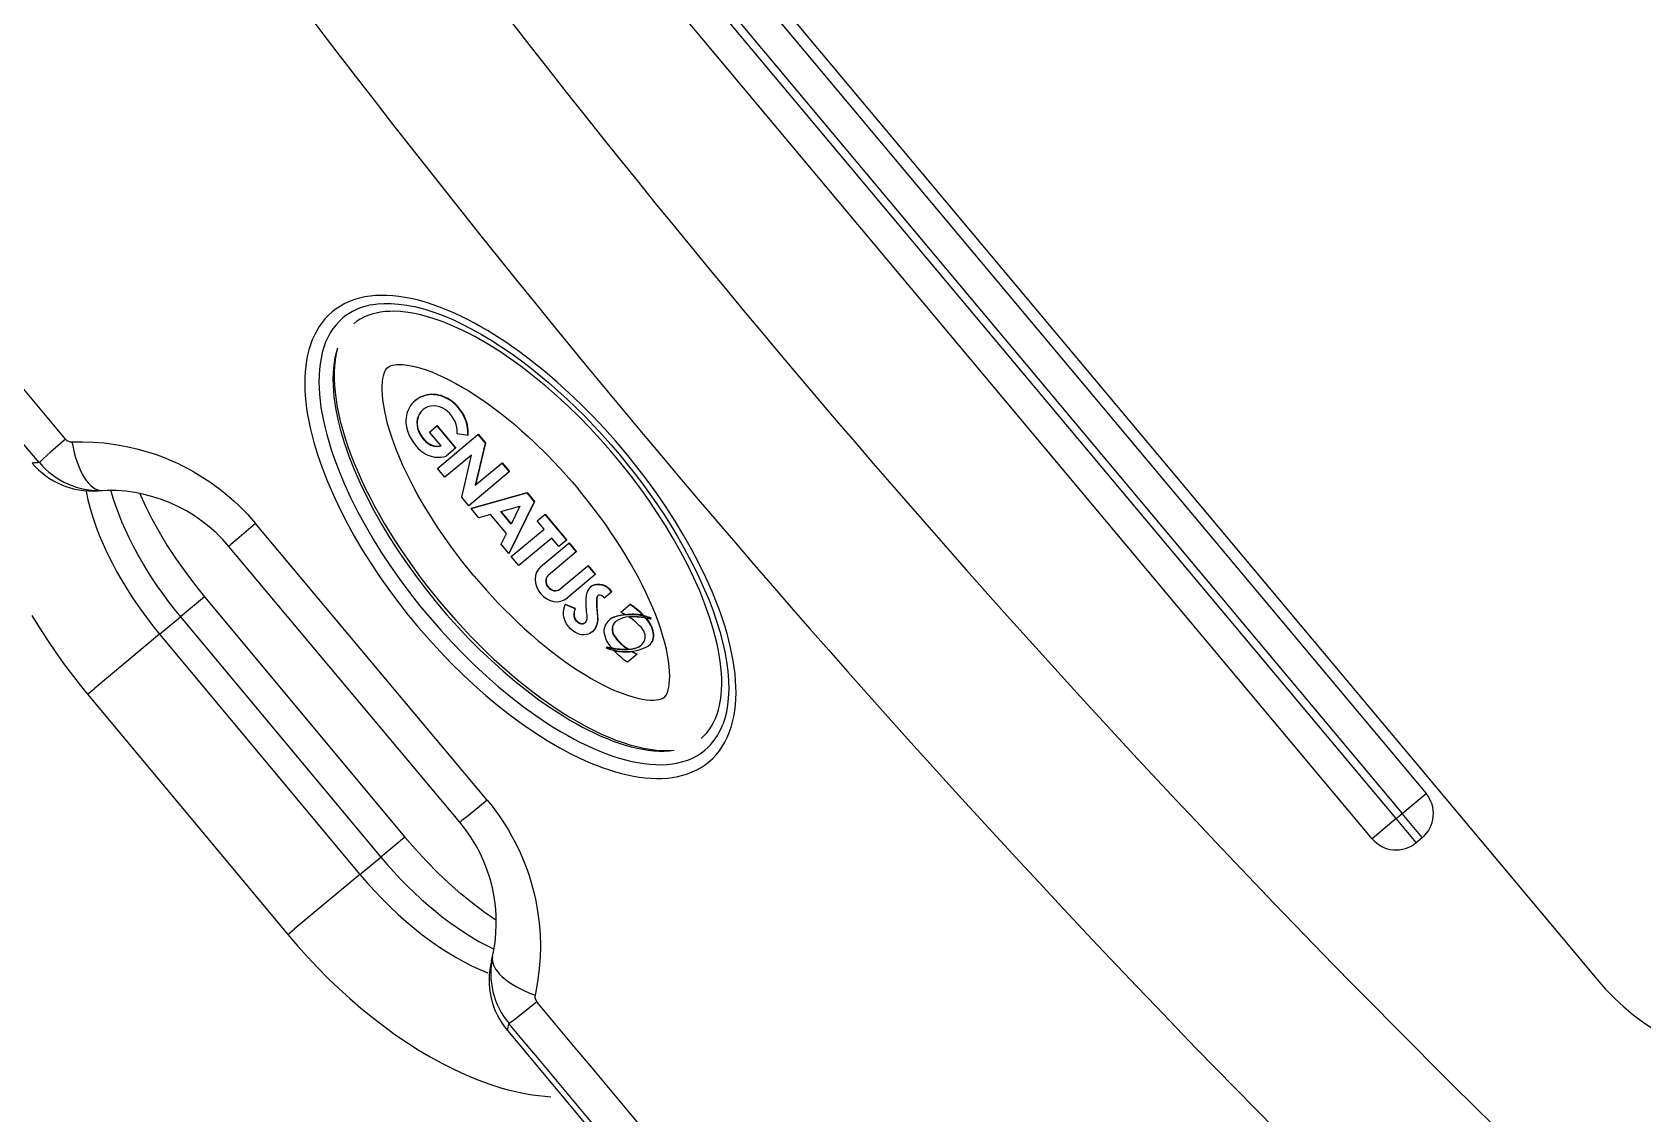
# Model space of a CAD drawing. Extents: x 741 to 1339, y 725 to 848.
# Drawn here: x 1103.0312 to 1103.2371, y 786.7061 to 786.8444 of the extents above; entities that cross this region are included whole.
import ezdxf

# ---------------------------------------------------------------- set-up
doc = ezdxf.new("R2010")
doc.units = 0
doc.header["$MEASUREMENT"] = 0
doc.linetypes.add('CONTINU', pattern=[0])
for name, color, linetype in [('Lay Out', 31, 'CONTINUOUS'), ('PAREDES', 7, 'CONTINUOUS'), ('PENA-008', 8, 'CONTINUOUS')]:
    doc.layers.add(name, color=color, linetype=linetype)

# ---------------------------------------------------------------- blocks, each defined once
blk = doc.blocks.new('A$C12870BC7')
at = {"layer": 'Lay Out', "linetype": 'CONTINU', "ltscale": 0.6}
for p, q in [((0.9788980053266414, 1.602072536340458), (1.28289280107947, 1.602072534087867)), ((1.011147445602091, 1.600572560893099), (1.250643360804133, 1.600572560893099)), ((1.250643360804133, 1.596572629369959), (1.250643360804133, 1.600572560893099)), ((1.011147445602091, 1.596572629369959), (1.250643360804133, 1.596572629369959)), ((1.25464329232716, 1.596572629369959), (1.250643360804133, 1.596572629369959)), ((1.250643360804133, 1.595572646489174), (1.250643360804133, 1.596572629369959)), ((1.25464329232716, 1.595572646489174), (1.25464329232716, 1.596572629369959)), ((1.250643360804133, 1.595572646489174), (1.011147445602091, 1.595572646489174)), ((1.25464329232716, 1.595572646489174), (1.250643360804133, 1.595572646489174)), ((1.250643360804133, 1.595572646489174), (1.250643360804133, 1.591572714966034)), ((1.250643360804133, 1.591572714966034), (1.011147445602091, 1.591572714966034)), ((1.168860664688282, 1.538471936360949), (1.168860664688282, 1.538421949166533)), ((1.169348497591045, 1.538441113976134), (1.169348497591045, 1.538431836743413)), ((1.169901652587555, 1.538881599423505), (1.169811108017598, 1.538996588280881)), ((1.169811108017598, 1.538996588280881), (1.169811108017598, 1.538946601086465)), ((1.169901652587555, 1.538831612229089), (1.169811108017598, 1.538946601086465)), ((1.169901652587555, 1.538881599423505), (1.169901652587555, 1.538831612229089)), ((1.137615189275948, 1.537125211766735), (1.139033659837196, 1.537125211766735)), ((1.137615189275948, 1.537125211766735), (1.137615189275948, 1.53707522457232)), ((1.137615189275948, 1.53707522457232), (1.139033659837196, 1.53707522457232)), ((1.137615189275948, 1.530337207122713), (1.137615189275948, 1.53707522457232)), ((1.139033659837196, 1.537125211766735), (1.142365529114272, 1.532692464560498)), ((1.139033659837196, 1.537125211766735), (1.139033659837196, 1.53707522457232)), ((1.139033659837196, 1.53707522457232), (1.142365529114272, 1.532642477366082)), ((1.142365529114272, 1.537125211766735), (1.143844332204822, 1.537125211766735)), ((1.142365529114272, 1.537125211766735), (1.142365529114272, 1.53707522457232)), ((1.142365529114272, 1.53707522457232), (1.143844332204822, 1.53707522457232)), ((1.142365529114272, 1.532642477366082), (1.142365529114272, 1.53707522457232)), ((1.143844332204822, 1.537125211766735), (1.143844332204822, 1.53707522457232)), ((1.143844332204822, 1.53707522457232), (1.143844332204822, 1.530337207122713)), ((1.144327206060552, 1.530392443277535), (1.14732707858127, 1.537130460727369)), ((1.144327206060552, 1.530342456083119), (1.14732707858127, 1.537080473532953)), ((1.14732707858127, 1.537130460727369), (1.148824008896099, 1.537130460727369)), ((1.14732707858127, 1.537130460727369), (1.14732707858127, 1.537080473532953)), ((1.14732707858127, 1.537080473532953), (1.148824008896099, 1.537080473532953)), ((1.148824008896099, 1.537130460727369), (1.151817869525871, 1.530392443277535)), ((1.148824008896099, 1.537130460727369), (1.148824008896099, 1.537080473532953)), ((1.148824008896099, 1.537080473532953), (1.151817869525871, 1.530342456083119)), ((1.150930581568105, 1.537125211766735), (1.155228198556642, 1.537125211766735)), ((1.150930581568105, 1.537125211766735), (1.150930581568105, 1.53707522457232)), ((1.150930581568105, 1.535810225073575), (1.150930581568105, 1.53707522457232)), ((1.150930581568105, 1.53707522457232), (1.155228198556642, 1.53707522457232)), ((1.155228198556642, 1.537125211766735), (1.155228198556642, 1.53707522457232)), ((1.155228198556642, 1.53707522457232), (1.155228198556642, 1.535810225073575)), ((1.155711072412487, 1.537125211766735), (1.157195917911167, 1.537125211766735)), ((1.155711072412487, 1.537125211766735), (1.155711072412487, 1.53707522457232)), ((1.155711072412487, 1.53707522457232), (1.157195917911167, 1.53707522457232)), ((1.155711072412487, 1.532425499984285), (1.155711072412487, 1.53707522457232)), ((1.157195917911167, 1.537125211766735), (1.157195917911167, 1.53707522457232)), ((1.157195917911167, 1.53707522457232), (1.157195917911167, 1.53240462621072)), ((1.159495634021937, 1.537125211766735), (1.160980464262025, 1.537125211766735)), ((1.159495634021937, 1.537125211766735), (1.159495634021937, 1.53707522457232)), ((1.159495634021937, 1.53707522457232), (1.160980464262025, 1.53707522457232)), ((1.159495634021937, 1.53240462621072), (1.159495634021937, 1.53707522457232)), ((1.160980464262025, 1.537125211766735), (1.160980464262025, 1.53707522457232)), ((1.160980464262025, 1.53707522457232), (1.160980464262025, 1.532425499984285)), ((1.163986394449466, 1.537318629860394), (1.163986394449466, 1.537268642666206)), ((1.163986394449466, 1.536040202788101), (1.163986394449466, 1.537268642666206)), ((1.166738528237829, 1.538066606742561), (1.166738528237829, 1.538016619548145)), ((1.166744784266371, 1.536489782364853), (1.166738528237829, 1.538016619548145)), ((1.16793962469319, 1.536966949501831), (1.16793962469319, 1.536916962307643)), ((1.17146250120436, 1.538028216088989), (1.17146250120436, 1.537978167860203)), ((1.172355892604628, 1.536565526086562), (1.172355892604628, 1.536515538892374)), ((1.135792335129963, 1.535114981934996), (1.136854669819513, 1.536029765901432)), ((1.136854669819513, 1.536079753095621), (1.136854669819513, 1.536029765901432)), ((1.139094022883796, 1.534759517442055), (1.139094022883796, 1.530337207122713)), ((1.142425861643687, 1.530337207122713), (1.139094022883796, 1.534759517442055)), ((1.147049432980566, 1.532982256011721), (1.14808762855489, 1.53529271418158)), ((1.14808762855489, 1.53529271418158), (1.149119781721083, 1.532982256011721)), ((1.152312797680679, 1.535810225073575), (1.150930581568105, 1.535810225073575)), ((1.152312797680679, 1.530337207122713), (1.152312797680679, 1.535810225073575)), ((1.153815770403639, 1.535810225073575), (1.153815770403639, 1.530337207122713)), ((1.155228198556642, 1.535810225073575), (1.153815770403639, 1.535810225073575)), ((1.161810471411627, 1.535560716342999), (1.161810471411627, 1.535610764571786)), ((1.166571507532922, 1.534874994574849), (1.166571507532922, 1.534825007380434)), ((1.166591954065439, 1.535172781535877), (1.166591954065439, 1.535122794341461)), ((1.171446815357058, 1.534919305567584), (1.171446815357058, 1.534869318373168)), ((1.171510657365843, 1.534391968132852), (1.171510657365843, 1.534341980938663)), ((1.172195311031601, 1.534652707197822), (1.172195311031601, 1.534602720003406)), ((1.172195311031601, 1.533081559021795), (1.172195311031601, 1.534602720003406)), ((1.1291400710478, 1.53367743811593), (1.1291400710478, 1.533727425310346)), ((1.133408116857368, 1.533805915581226), (1.1371262730122, 1.533805915581226)), ((1.133408116857368, 1.533805915581226), (1.133408116857368, 1.53375586735244)), ((1.133408116857368, 1.53375586735244), (1.1371262730122, 1.53375586735244)), ((1.133408116857368, 1.5325222395483), (1.133408116857368, 1.53375586735244)), ((1.135713875376268, 1.5325222395483), (1.133408116857368, 1.5325222395483)), ((1.1371262730122, 1.533805915581226), (1.1371262730122, 1.53375586735244)), ((1.1371262730122, 1.53375586735244), (1.1371262730122, 1.532172024015992)), ((1.149119781721083, 1.532982256011721), (1.147049432980566, 1.532982256011721)), ((1.149097443121491, 1.533032243206137), (1.147071893649127, 1.533032243206137)), ((1.162688649981533, 1.532352685914859), (1.161445241410661, 1.531704500318185)), ((1.162688649981533, 1.532302698720443), (1.161445241410661, 1.531654513123769)), ((1.162688649981533, 1.532352685914859), (1.162688649981533, 1.532302698720443)), ((1.168615977677177, 1.533926092364638), (1.168615977677177, 1.533876105170222)), ((1.1690385037449, 1.532316126293992), (1.1690385037449, 1.532266139099804)), ((1.16913565529137, 1.532142727491802), (1.1690385037449, 1.532266139099804)), ((1.169955454433421, 1.53270454937676), (1.169955454433421, 1.532674764577152)), ((1.170936445492657, 1.534209597270021), (1.170936445492657, 1.534159610075832)), ((1.139094022883796, 1.530337207122713), (1.137615189275948, 1.530337207122713)), ((1.143844332204822, 1.530337207122713), (1.142425861643687, 1.530337207122713)), ((1.144327206060552, 1.530392443277535), (1.144327206060552, 1.530342456083119)), ((1.145866372197816, 1.530342456083119), (1.144327206060552, 1.530342456083119)), ((1.146500153670104, 1.531732942360279), (1.145866372197816, 1.530342456083119)), ((1.149669061031545, 1.531732942360279), (1.146500153670104, 1.531732942360279)), ((1.150278672871536, 1.530342456083119), (1.149669061031545, 1.531732942360279)), ((1.151817869525871, 1.530342456083119), (1.150278672871536, 1.530342456083119)), ((1.151817869525871, 1.530392443277535), (1.151817869525871, 1.530342456083119)), ((1.153815770403639, 1.530337207122713), (1.152312797680679, 1.530337207122713)), ((1.161445241410661, 1.531704500318185), (1.161445241410661, 1.531654513123769)), ((1.166335762065273, 1.532059354466966), (1.166335762065273, 1.532109341661155)), ((1.174216599125771, 1.507974292615856), (1.128073513951449, 1.507974292615856)), ((1.174144670425449, 1.503474186550122), (1.128145442651771, 1.503474186550122)), ((1.174144670425449, 1.503474186550122), (1.128145442651771, 1.503474186550122)), ((1.131075820036358, 1.496952325545109), (1.131066909056017, 1.492952516090256)), ((1.131075820036358, 1.496952325545109), (1.171075013198788, 1.496863459878952)), ((1.171075013198788, 1.496863459878952), (1.171066132735518, 1.492863528355812)), ((1.131059218758082, 1.489488464064991), (1.131066909056017, 1.492952516090256)), ((1.131066909056017, 1.492952516090256), (1.171066132735518, 1.492863528355812)), ((1.171058411920512, 1.489399476330547), (1.171066132735518, 1.492863528355812)), ((1.198467328373908, 1.491036899470529), (1.368815329912877, 1.491036899470529)), ((1.131059218758082, 1.489488464064991), (1.131034896664687, 1.478560428491548)), ((1.131059218758082, 1.489488464064991), (1.171058411920512, 1.489399476330547)), ((1.171058411920512, 1.489399476330547), (1.171034120344075, 1.478471440757104)), ((1.131032516334244, 1.477488669495798), (1.131034896664687, 1.478560428491548)), ((1.131032516334244, 1.477488669495798), (1.171031740013746, 1.477399681761582)), ((1.171031740013746, 1.477399681761582), (1.171034120344075, 1.478471440757104))]:
    blk.add_line(p, q, dxfattribs=at)
for points in [[(1.188664092682643, 1.53285817302519), (1.188638839689247, 1.533503367934983), (1.188563263812057, 1.534146365605622), (1.188437853326604, 1.534785273969575), (1.188263447456393, 1.535418323028736), (1.188041114303587, 1.536043986922479), (1.187772150849923, 1.53666086185892), (1.187458037180136, 1.537267666115369), (1.187100329672035, 1.537863362106165), (1.186700676255214, 1.538447156384265), (1.186260709600447, 1.539018377570684), (1.185782108154399, 1.539576354286666), (1.18526653510537, 1.540120720325987), (1.184715592606835, 1.540651170516114), (1.184130852295198, 1.54116733865105), (1.183513794255418, 1.541669163695744), (1.182865913830938, 1.542156401512941), (1.182188675847783, 1.542628991068042), (1.181483499356432, 1.543086810292081), (1.180751757631583, 1.543529767633729), (1.179994778171817, 1.543957832575572), (1.179213888475942, 1.544370974600426), (1.178410324490983, 1.544769224225476), (1.177585261129821, 1.545152550933764), (1.176739873304996, 1.545521015759206), (1.175875229119015, 1.545874649219442), (1.174992411932863, 1.546213512348615), (1.174092428814674, 1.546537635664137), (1.172244977795231, 1.547141876474527), (1.1703406121743, 1.547687859926256), (1.168386534013962, 1.548176013259692), (1.166389472359469, 1.548606855267892), (1.164355576429443, 1.548980874226046), (1.162290552942522, 1.549298558409802), (1.160199757669488, 1.549560365577165), (1.158088393795083, 1.549766631417398), (1.155961527176714, 1.549917691619996), (1.153824010051039, 1.55001369877111), (1.151680694655056, 1.55005480545644), (1.149536311156567, 1.550041103227997), (1.147395589723601, 1.549972531051182), (1.145263138455334, 1.54984905840881), (1.143143748554053, 1.549670441163173), (1.141042180704972, 1.54943643517656), (1.13896353128257, 1.549146704759707), (1.136913140799038, 1.548800883705937), (1.134896777007611, 1.548398483739831), (1.132920451799237, 1.547939077620796), (1.13099066534005, 1.547422146555547), (1.129114131417055, 1.546847202269348), (1.128198065727702, 1.546537757733105), (1.127298082609514, 1.546213634417583), (1.126415158613099, 1.545874740770998), (1.125550392358264, 1.545521046276392), (1.124704821430214, 1.545152520416352), (1.123879636000083, 1.54476913267392), (1.123075965205089, 1.544370852531685), (1.122295090767693, 1.543957710506831), (1.121538172342412, 1.543529676082173), (1.120806552686304, 1.543086779774896), (1.120101513522513, 1.542629052102413), (1.119424367091028, 1.542156584616279), (1.118776547700918, 1.541669346799083), (1.118159489661139, 1.541167582788759), (1.117574718832316, 1.540651353619452), (1.117023730558003, 1.540120903429326), (1.116508142250268, 1.539576537390005), (1.116029571321405, 1.539018560673796), (1.115589604666638, 1.538447400521974), (1.115189920732632, 1.537863606243874), (1.114832197965939, 1.537267910253078), (1.114518053778966, 1.536661105996629), (1.114249075066596, 1.536044231060188), (1.114026696138126, 1.535418506132075), (1.113852259750502, 1.534785396038316), (1.11372683400657, 1.534146426639992), (1.113651242870787, 1.533503367934983), (1.113626005135984, 1.53285817302519)], [(1.116149503967108, 1.537266445426823), (1.116576928047607, 1.537965045458733), (1.117077715507094, 1.53865461239586), (1.117649791175381, 1.539332704860882), (1.118290500055082, 1.539996881476938), (1.119102990324564, 1.540736252505141), (1.119996320690461, 1.54145194217601), (1.120965394778182, 1.542141509113137), (1.122005055178761, 1.54280318331773), (1.12311023603479, 1.543435469446806), (1.124276054592428, 1.544037329914701), (1.125497719649275, 1.544607818687766), (1.126770531554484, 1.545146294905109), (1.128090095829407, 1.545652331325229), (1.129452201098843, 1.546125561741675), (1.130853002193817, 1.546565864085935), (1.132288837049032, 1.546973177323181), (1.133756318253745, 1.547347470936231), (1.135252119431698, 1.54768880595968), (1.136773127827382, 1.547997243427901), (1.138316322236619, 1.548272813858304), (1.139878895075981, 1.548515639319177), (1.141458099796182, 1.548725811362758), (1.143051342434092, 1.548903482574744), (1.14465615109566, 1.549048683472549), (1.146270175955578, 1.549161536124913), (1.147891097705497, 1.549242101566435), (1.149516658071661, 1.549290410314072), (1.151144537745949, 1.549306553919607), (1.152772478454835, 1.549290440831257), (1.154398221924225, 1.54924213208362), (1.156019387811853, 1.549161566642326), (1.157633717843737, 1.549048683472549), (1.159238770643128, 1.548903482574744), (1.1608321200913, 1.548725811362758), (1.162411294294316, 1.548515608801992), (1.163973714547524, 1.548272813858304), (1.165516741112128, 1.547997273945313), (1.167037642697551, 1.547688897511463), (1.168533489651395, 1.547347562488014), (1.170001123442148, 1.546973207840367), (1.171437217693665, 1.546565833568749), (1.17283821715057, 1.546125439672934), (1.174200383454377, 1.545652178739076), (1.175519810401852, 1.545146203353326), (1.176792378169353, 1.544607818687766), (1.178013829605675, 1.544037421466257), (1.17917963290472, 1.543435591515546), (1.18028496634679, 1.54280318331773), (1.181324809850707, 1.542141448078766), (1.182293990748576, 1.541451759072899), (1.183187336373067, 1.540736069401802), (1.183999765608291, 1.539996698373827), (1.184640398194801, 1.539332582792142), (1.185212428087311, 1.538654551361489), (1.185713215546912, 1.537964984424363), (1.186140609109998, 1.537266384392453)], [(1.185738285437083, 1.533986211273643), (1.18571640459561, 1.534500670444388), (1.185650777329784, 1.535014824443053), (1.185541388381125, 1.535528307063188), (1.185388222490815, 1.536040813132487), (1.185191416986413, 1.536551793340934), (1.184951231264222, 1.537060515275854), (1.184668138341067, 1.537565941351815), (1.184342763819814, 1.53806721708672), (1.183976053734, 1.538563182826621), (1.183569182996393, 1.539052800986539), (1.183123509622874, 1.539534911911844), (1.182640513698288, 1.54000860008675), (1.182121782117633, 1.54047282792537), (1.18156891703461, 1.540926985084226), (1.180983612154705, 1.541370339149509), (1.180367561182948, 1.541802279777286), (1.17972251885908, 1.542222318692367), (1.179050194147294, 1.542629967618879), (1.178352250235321, 1.543024860350599), (1.177630304535683, 1.543406722232405), (1.176885882908891, 1.543775370161185), (1.176120419664016, 1.544130682067973), (1.175335257558345, 1.544472535884253), (1.174531663056314, 1.544800901092387), (1.172874074875381, 1.545417074132885), (1.171156718733528, 1.545979201189922), (1.169387727467893, 1.546487648469949), (1.167574394692224, 1.54694287373097), (1.165723235831592, 1.547345517834557), (1.163840064414785, 1.547696221642511), (1.16193009888525, 1.547995534464164), (1.159998099928316, 1.548244097161088), (1.15804853831537, 1.54844233697456), (1.15608557964606, 1.548590650627986), (1.154113191158103, 1.548689343293674), (1.152135187503063, 1.548738659109333), (1.150155352815204, 1.548738659109333), (1.148177379677236, 1.548689343293674), (1.146205021706578, 1.548590650627986), (1.144242032520083, 1.54844233697456), (1.142292348838282, 1.548244127678274), (1.140360212553787, 1.547995564981349), (1.138450048662435, 1.547696191125098), (1.136566709400995, 1.547345487317372), (1.134715596316141, 1.546942843213785), (1.132902507678182, 1.546487648469949), (1.131133791067441, 1.545979292741478), (1.129416556994443, 1.545417196201853), (1.127758831486062, 1.544801053678313), (1.126955099656584, 1.544472627435809), (1.126169769706166, 1.544130712585385), (1.125404184392437, 1.543775370161185), (1.124659686472683, 1.543406691715219), (1.123937801807415, 1.543024829833413), (1.123239995223003, 1.542630028653249), (1.122567823097143, 1.542222501795479), (1.121922872325058, 1.541802523914996), (1.121306851870486, 1.541370583287218), (1.120721470697504, 1.540927229221936), (1.120168529321518, 1.540473011028709), (1.119649706189193, 1.540008722155491), (1.119166740781793, 1.539535095015182), (1.118721097925572, 1.539053106158619), (1.118314303480929, 1.538563610067669), (1.117947669688078, 1.538067644327768), (1.11762226464964, 1.537566429627233), (1.117339095433408, 1.537060881482304), (1.117098833418254, 1.536552159547611), (1.116901966879482, 1.536041057270197), (1.116748770471986, 1.535528368097559), (1.116639335747436, 1.535014763408682), (1.116573693223017, 1.534500609410017), (1.116551812381545, 1.533986211273643)], [(1.151145056538553, 1.525086842755101), (1.148813114251197, 1.525124562029916), (1.146492432815307, 1.52523771985436), (1.144194974978177, 1.525426072090951), (1.143058849668478, 1.525548324044777), (1.141933252797116, 1.525689252532786), (1.140819832293573, 1.525848735486235), (1.139720297121812, 1.526026650835931), (1.138636325728498, 1.526222937547729), (1.137569840698006, 1.526437290449323), (1.136522886683679, 1.526669526437601), (1.135497691441856, 1.526919340340257), (1.134496635315372, 1.527186304916469), (1.133522220715463, 1.52746987085645), (1.132577041605259, 1.527769427815812), (1.131663752982377, 1.528084182347058), (1.130785192947314, 1.528413218933949), (1.12994438270448, 1.528755316887711), (1.12914464862979, 1.529109072416688), (1.128389469685544, 1.529472471385063), (1.12768247742008, 1.529843316552999), (1.127027150795584, 1.530218922406377), (1.126426785671129, 1.530596176189121), (1.125884555836819, 1.530971171698113), (1.125403177324415, 1.531339636523782), (1.124984572718517, 1.531696687911719), (1.124629596500995, 1.532036954832776), (1.124337790913614, 1.532354883154241), (1.124106806131067, 1.532644979777544), (1.123932064571477, 1.532903033327713), (1.123806852447956, 1.533126175186609), (1.123722960630403, 1.533313978113185), (1.123642486740664, 1.533597727156504), (1.123630157786693, 1.533814277297481), (1.123671233954951, 1.534054264657854), (1.123723204768112, 1.53420953623565), (1.12380721865452, 1.534397461231194), (1.123932552846895, 1.534620725159058), (1.124107538544195, 1.534878900777969), (1.124338767464451, 1.53516918050461), (1.124630725637871, 1.535487108826075), (1.124985823924249, 1.535827375747132), (1.125404611633485, 1.53618448816944), (1.12588626480067, 1.536553014029479), (1.126428708255617, 1.536928070573069), (1.127029317517781, 1.537305263321215), (1.127684827245389, 1.537680869174594), (1.128391850028038, 1.538051653308386), (1.129146876386244, 1.538414930207566), (1.129946427357709, 1.538768441599061), (1.130787268117842, 1.539110539552823), (1.131666011256016, 1.539439515105116), (1.132579544016721, 1.539754330670959), (1.133524875712965, 1.540053826595724), (1.134499198761205, 1.540337331501334), (1.135500041267278, 1.540604174008806), (1.136525022888463, 1.54085386584272), (1.137571824316865, 1.541086040796401), (1.138638309347243, 1.541300393698222), (1.139722341775041, 1.541496619375422), (1.140821999015657, 1.541674473690748), (1.141935450036385, 1.54183395664397), (1.143060955356077, 1.541974824097608), (1.145341689760699, 1.542200529402336), (1.147651629137727, 1.542351223398484), (1.149978688671126, 1.542426661948113), (1.151145056538553, 1.542436061249575)], [(1.151145056538553, 1.525086842755101), (1.15350843155511, 1.525125599615123), (1.155860148996226, 1.525241809161045), (1.157027707035013, 1.525328905285889), (1.158187605253374, 1.525435288289074), (1.159338226239129, 1.525560897136458), (1.160477830511127, 1.525705609758845), (1.161604770139775, 1.525869426156234), (1.162717259868373, 1.526052102191144), (1.163813468663875, 1.526253637863576), (1.164891443424949, 1.526473728001221), (1.165948971653506, 1.526712189500742), (1.166983734041423, 1.526968534087175), (1.167993228177238, 1.527242456587757), (1.168974829580748, 1.527533346658785), (1.169925806961373, 1.527840410852534), (1.17084335273546, 1.528162977790245), (1.171724521992132, 1.528499887817745), (1.172566064648095, 1.528849859212571), (1.173364455965498, 1.529211305079045), (1.174116003361405, 1.529582089212838), (1.174816998994629, 1.529959709202032), (1.175463857092495, 1.530341296429171), (1.176053159727417, 1.53072331089713), (1.17658173310906, 1.531101602265082), (1.177047013791707, 1.531471531916779), (1.177447338587285, 1.531827667788477), (1.177782310771931, 1.532164516781606), (1.178053059482522, 1.53247609752286), (1.178263002646986, 1.532757222085749), (1.178417816466663, 1.533003923232783), (1.17852522179669, 1.533214186827919), (1.178594389059072, 1.533389050456364), (1.17865533193276, 1.533653390552374), (1.178655286156982, 1.53386987965898), (1.178594205955847, 1.534134463892698), (1.178524901365904, 1.534309388555513), (1.178417373967136, 1.53451977421939), (1.178262377044121, 1.534766597435393), (1.178052189741948, 1.535047905101621), (1.177781227410833, 1.535359546877245), (1.177446133157332, 1.535696395870374), (1.177045640517122, 1.536052592776443), (1.176580115696765, 1.53642252242814), (1.176051282918706, 1.536800874830689), (1.175461766663375, 1.537182950333019), (1.174814694944985, 1.53756453755993), (1.174113607760205, 1.537942096514982), (1.17336216717456, 1.538312697545209), (1.172563958960495, 1.538673960308572), (1.171722477338903, 1.5390238706688), (1.170841155496191, 1.539360780696526), (1.169923319808504, 1.539683347634238), (1.168972174583246, 1.539990411827986), (1.167990618955628, 1.540281179830046), (1.166981338440223, 1.540554980261888), (1.165946804931423, 1.540811263813723), (1.164889414030313, 1.541049603244502), (1.16381148504513, 1.541269693382148), (1.162715184697845, 1.541471168019982), (1.161602603417691, 1.541653844055119), (1.160475633271744, 1.541817599418138), (1.15933609003423, 1.541962312040525), (1.158185652151815, 1.54208779881894), (1.157025998071049, 1.542194120787755), (1.155858745204455, 1.542281216912599), (1.153507790693538, 1.542397304389553), (1.151145056538553, 1.542436061249575)], [(1.136854669819513, 1.536079753095621), (1.136395507838074, 1.536466772386504), (1.136146792554882, 1.53663742463975), (1.135885900903986, 1.536791963804646), (1.13561347374673, 1.536929901605774), (1.135330335047684, 1.537050749767715), (1.13503755290958, 1.537154264153216), (1.134428002104073, 1.537308192973725), (1.13379574649241, 1.537389551862745), (1.133153633821053, 1.537396387718374), (1.132833111536684, 1.537371241535013), (1.132515244249589, 1.537326625370198), (1.132201862992929, 1.537262417154736), (1.131894859833665, 1.537178494819884), (1.131596126839099, 1.53707485836587), (1.131307556076308, 1.536951690895577), (1.131031039612481, 1.536809358615685), (1.130768316928766, 1.536648532905176), (1.130521158023498, 1.536470007211094), (1.130290997205748, 1.536274880153471), (1.130079207749873, 1.536064372420626), (1.129886918792977, 1.535839887804215), (1.129715106885783, 1.535602891130949), (1.129564595992974, 1.535354908260999), (1.129436149044977, 1.535097526089359), (1.129330254317097, 1.534832392545852), (1.129247400084751, 1.534561155559842), (1.129187891520019, 1.534285402026327), (1.129152064312393, 1.5340067798749), (1.1291400710478, 1.533726937034928)], [(1.136854669819513, 1.536029765901432), (1.136395996113379, 1.536416418985638), (1.135893164000663, 1.536737948338143), (1.13534763830728, 1.536993987752268), (1.13476332523669, 1.537183255505099), (1.134147487885457, 1.537303615391849), (1.133511204001707, 1.537351954656671), (1.132868114779512, 1.537324916406234), (1.132548874217946, 1.537282314377464), (1.132233783997435, 1.537219937194706), (1.131924919288167, 1.537137662789448), (1.131624294226413, 1.537035613230429), (1.131333831396319, 1.536913910586392), (1.131055392348117, 1.536772982098157), (1.130790716562842, 1.536613316041596), (1.130541390935491, 1.536435766898578), (1.130308941326803, 1.536241250185114), (1.130094679976764, 1.536030986589978), (1.129899797056737, 1.535806196801488), (1.129725391186412, 1.535568284611756), (1.12957240839944, 1.535318958984291), (1.129441611626021, 1.535059684745804), (1.129333733279282, 1.534792231893945), (1.12924929215194, 1.534518370427733), (1.12918868496763, 1.534239992414015), (1.129152247415732, 1.533958867851126), (1.1291400710478, 1.533676888806141)], [(1.163986394449466, 1.537268642666206), (1.163597650936026, 1.537253811300772), (1.163232970244962, 1.537183316539469), (1.162893832460782, 1.537058073898763), (1.162584067493754, 1.536880463721147), (1.162311014733632, 1.536655124623096), (1.162085767187023, 1.53638925866646), (1.161921081048945, 1.536092448256269), (1.161850738873795, 1.535882978108631), (1.161814957441948, 1.535668442103699), (1.161810471411627, 1.53556041117092)], [(1.163986394449466, 1.537318629860394), (1.163603937481867, 1.537304530908315), (1.163237486792355, 1.537234585456801), (1.162894320736086, 1.537108305230888), (1.162582160167972, 1.536929169192646), (1.162309366804038, 1.536703463887918), (1.162085446756237, 1.536438757585231), (1.161921386221024, 1.536143167863585), (1.161850967752912, 1.535933880819286), (1.161815003217725, 1.535718856538935), (1.16181048667022, 1.535610459399706)], [(1.135792335129963, 1.535114981934996), (1.135501139886856, 1.535364795837879), (1.135182753807385, 1.535577622878847), (1.134838061890491, 1.53575297478271), (1.134469261375671, 1.535889569826551), (1.134080380534783, 1.53598502766765), (1.133677187121293, 1.536036662791432), (1.133266883197166, 1.536041728648726), (1.132857891513254, 1.535998333172458), (1.132459367233309, 1.535905682914674), (1.132080892762019, 1.535764327185845), (1.131731867400958, 1.535576097018222), (1.1314211411418, 1.535344227236394), (1.131156495873711, 1.535073295422464), (1.130944401245756, 1.534769221915596), (1.130789770529191, 1.534439147743726), (1.130695899583088, 1.534091007381832), (1.13066455840567, 1.533733345649509)], [(1.161810471411627, 1.53556041117092), (1.161828217170864, 1.535346424475776), (1.161918670189152, 1.535034721665781), (1.162076413661339, 1.534742977112884), (1.162284815706471, 1.534475951502074), (1.162604849715535, 1.53415442214957), (1.163185790634202, 1.533645700214876), (1.163839667691036, 1.533169692731846), (1.164268098839329, 1.532894061267299), (1.164475264937437, 1.532744526925327), (1.164656232008497, 1.532580466390002), (1.164792262483843, 1.532398705871557), (1.164866266724516, 1.532200160886006), (1.164875925422393, 1.532096463397394)], [(1.163986394449466, 1.536040202788101), (1.163824058136697, 1.536034892793097), (1.163662194840867, 1.53600413144288), (1.163508723778477, 1.535945294256791), (1.163380520968076, 1.53585423089423), (1.163296537598853, 1.535730941355197), (1.163268019263683, 1.53558714424905)], [(1.163268019263683, 1.53558714424905), (1.163286360108486, 1.535467516775654), (1.163337522215443, 1.535357410672233), (1.163413754212684, 1.53526042697051), (1.163606195755619, 1.535094535402479), (1.164194338736479, 1.534619016195094), (1.164907892202564, 1.534086979109745), (1.165326725687578, 1.533787788356832), (1.165617386879489, 1.533544383068758), (1.165872663363302, 1.533273573323797), (1.166081309546144, 1.532971819125052), (1.166233041127498, 1.53264290460713), (1.166318870788018, 1.532295618727105), (1.166335762065273, 1.532059537570078)], [(1.163268889004257, 1.5356128397422), (1.163293730015312, 1.535495714680039), (1.163349896945192, 1.535388782366837), (1.163432003505818, 1.535291981768452), (1.163634546246158, 1.535122733307091), (1.164221697417588, 1.534646359617611), (1.164830531068446, 1.534190432460647), (1.16524825067529, 1.533896612737109), (1.165541826261006, 1.533662423647385), (1.165803816531479, 1.533404431131586), (1.166023937186424, 1.53311604347202), (1.16619231590721, 1.532798115150783), (1.166298820979364, 1.532459190987012), (1.166335762065273, 1.532109524764493)], [(1.113626005135984, 1.53285817302519), (1.113649381320897, 1.532237086713323), (1.113719326772298, 1.531617526262082), (1.113835383731953, 1.53100120063543), (1.113996819786848, 1.530389635693993), (1.114202688903447, 1.529784235229428), (1.114451800910274, 1.52918634199925), (1.114742904601712, 1.528597054622807), (1.11507462670329, 1.528017349651392), (1.11544547187134, 1.527448081566646), (1.115854036314317, 1.526889860712956), (1.116298794171485, 1.526343297434252), (1.116778280616586, 1.525808818972038), (1.117291091857965, 1.525286730497939), (1.117835763069365, 1.524777459253229), (1.118410951493388, 1.524281127306651), (1.119015283855447, 1.523797978796139), (1.11964753946711, 1.523328135790209), (1.120306467122646, 1.522871720357827), (1.120990815616324, 1.522428732498994), (1.121699364259598, 1.521999355316822), (1.122431014432891, 1.521583649846136), (1.123184575964842, 1.521181677121078), (1.123958980753059, 1.520793376107505), (1.124753160695036, 1.520418868873705), (1.12556604768838, 1.52005809438576), (1.12639672621674, 1.519711113678042), (1.128107673743898, 1.519058228430524), (1.129878862248916, 1.518460152097006), (1.131703577944791, 1.51791651847104), (1.133575412217169, 1.517427083414461), (1.135488383692064, 1.516991663824385), (1.13743681616802, 1.516609893494135), (1.139415460684631, 1.51628146725163), (1.141419434487716, 1.516006140959163), (1.143444068443728, 1.515783548410056), (1.145484846005274, 1.515613506501197), (1.14753740321089, 1.515495954197988), (1.149597345581924, 1.515430647362948), (1.151660431225878, 1.515417585995849), (1.15372241825014, 1.515456709062548), (1.155779064762214, 1.515548138631559), (1.157826098352302, 1.515691874703336), (1.159859277127907, 1.515888100380536), (1.161874191351671, 1.516136998766953), (1.163866232924647, 1.516438875034439), (1.165830564868429, 1.516793912286559), (1.167761983998389, 1.517202415694939), (1.169655027733484, 1.517664751466711), (1.171503913061883, 1.518181163739129), (1.173302567058272, 1.51875189665013), (1.175044581107841, 1.519377316406164), (1.175892211947826, 1.519710625402624), (1.17672301254504, 1.52005766714494), (1.177536052124424, 1.520418441632884), (1.178330308359477, 1.520793009900828), (1.179104758923472, 1.521181249880257), (1.179858335714016, 1.521583283639686), (1.180589940111531, 1.521998928076002), (1.181298458237507, 1.522428183188978), (1.181982745696814, 1.52287111001344), (1.182641627576459, 1.523327464411452), (1.18327391370542, 1.523797307417382), (1.183878322360556, 1.524280455928121), (1.184453571818949, 1.524776787874472), (1.18499830406472, 1.525286059119182), (1.185511130564691, 1.525808086558911), (1.185990662785684, 1.526342565021125), (1.186435435901444, 1.526889067265458), (1.186844030861607, 1.527447227084778), (1.187214952322847, 1.528016495169524), (1.187546735458682, 1.528596200140939), (1.187837915443197, 1.529185487517154), (1.188087119001693, 1.52978344178193), (1.188293049152662, 1.530388842246495), (1.188454546241928, 1.531000468222302), (1.188570679494774, 1.531616976952293), (1.188640701239137, 1.532236964644582), (1.188664092682643, 1.53285817302519)], [(1.115098643749548, 1.533422131114932), (1.115126109240919, 1.532795551704723), (1.115208261577436, 1.532170559189737), (1.115344581966383, 1.531548923568081), (1.115534215925663, 1.530932231734752), (1.115776003801557, 1.530322009550602), (1.116068511284766, 1.529719660807515), (1.116410090445925, 1.529126589296922), (1.116798971286812, 1.528543954672998), (1.117233109153972, 1.527972855555319), (1.117710459394175, 1.527414268494951), (1.118228855285452, 1.526869047973761), (1.118786069071234, 1.526337804336137), (1.119379995063809, 1.525821147925782), (1.120008588609949, 1.525319505984427), (1.120669774539238, 1.524833061614729), (1.121361599750003, 1.524362242057961), (1.12208214165787, 1.523907108348496), (1.122829538712949, 1.523467904624042), (1.123601959882308, 1.523044630884598), (1.12439772671928, 1.522637409198907), (1.125215252328985, 1.522246178532825), (1.126053010850683, 1.521870877851754), (1.126909598492489, 1.521511446121096), (1.127783794566085, 1.521167761272338), (1.128674408899997, 1.520839640201913), (1.129580251323091, 1.520527021875452), (1.131433439578473, 1.519947683110487), (1.13333533330524, 1.519428707392237), (1.135278821992756, 1.518968996100895), (1.137257466509368, 1.518567511651256), (1.13926552961891, 1.518223338526852), (1.141297853912533, 1.517935683280413), (1.143349709222207, 1.517703691430071), (1.145416609517724, 1.517526874699954), (1.147494404458257, 1.517404744814868), (1.149579004737006, 1.517336996602737), (1.151666504151194, 1.517323446960219), (1.153753057531617, 1.517364095887544), (1.155834697640898, 1.517458943384483), (1.157907548792878, 1.517608355657714), (1.159967460646726, 1.517812637879089), (1.162010145534055, 1.518072400393223), (1.164031041131466, 1.518388192509676), (1.166025112099078, 1.518760868710544), (1.16798689585562, 1.519191283477696), (1.169910319475889, 1.519680413362195), (1.171788684431704, 1.520229418017763), (1.172708671582882, 1.520526594634404), (1.173614529264569, 1.520839212960865), (1.174505219891557, 1.52116733403129), (1.175379599068378, 1.521511079914418), (1.176236400330708, 1.521870572679447), (1.177074311438446, 1.522245934395116), (1.177891898082521, 1.522637165061198), (1.178687634402422, 1.523044386746889), (1.179459933502812, 1.523467538417592), (1.180207147454666, 1.523906620073078), (1.180927491000602, 1.524361570679204), (1.181619194142513, 1.524832268167231), (1.182280349554503, 1.525318590467961), (1.182908988876534, 1.525820232409544), (1.183503067455149, 1.526336949854041), (1.184060449085564, 1.526868193491893), (1.184578921269917, 1.527413475047453), (1.185056317286012, 1.527972001073451), (1.185490485670357, 1.528543039156531), (1.18587939702843, 1.529125612746085), (1.186221067741144, 1.529718684256679), (1.186513682034729, 1.530321032999993), (1.18675557672077, 1.530931377252884), (1.186945302231834, 1.531548191154954), (1.187081714172336, 1.532170009879948), (1.18716395806041, 1.532795368601612), (1.187191438810487, 1.533422131114932)], [(1.1291400710478, 1.533676888806141), (1.129152125346764, 1.53339686286283), (1.129188227209397, 1.53311964450306), (1.129248101980579, 1.532846881656425), (1.129331444488344, 1.532580344321261), (1.129437735939973, 1.532321619392334), (1.129566365991309, 1.532072232730499), (1.129716693780892, 1.53183358812764), (1.129887834309329, 1.531606906272074), (1.130078841543309, 1.531393346817978), (1.130288738931995, 1.531193947350559), (1.130516305786728, 1.531009440282944), (1.13076035193626, 1.530840558028032), (1.131019504106007, 1.53068766679273), (1.13129229746994, 1.530551193817629), (1.131577175650023, 1.530431383240895), (1.132176625258126, 1.530242664797854), (1.132803631909155, 1.530122610083183), (1.133442540273222, 1.530072561854396), (1.134076504848849, 1.530094473213168), (1.134386254557171, 1.530133291107788), (1.134688344445181, 1.53019121277741), (1.134980882445689, 1.530268665463083), (1.135262190111916, 1.530366015371257), (1.135530772100424, 1.530483567674466), (1.135785438239964, 1.530621566509964), (1.136025273014184, 1.530780256015916), (1.136249635561626, 1.530959697226237), (1.136457946055089, 1.531160134278863), (1.136649929839905, 1.531381506139425), (1.136825373295437, 1.531623934876663), (1.136984184870016, 1.531887420490804), (1.1371262730122, 1.532172024015992)], [(1.13066455840567, 1.533733345649509), (1.130695808031533, 1.533374829435317), (1.13078821415138, 1.533024797006348), (1.130938755561374, 1.532691976285079), (1.131143526058281, 1.532384362781542), (1.131397703922403, 1.532108853385736), (1.131696162262187, 1.531870880161634), (1.132033407979179, 1.531674227243158), (1.132403276596506, 1.531521213938888), (1.13279865760353, 1.531413549212786), (1.133210975663587, 1.531352209615235), (1.133629732855638, 1.531338537903977), (1.134042539191114, 1.531374059939637), (1.134436333303142, 1.531460728823433), (1.134798877789422, 1.531600253519784), (1.135120498693595, 1.531794220923459), (1.135395245159089, 1.532043546550696), (1.13562027908506, 1.532348718677142), (1.135713875376268, 1.5325222395483)], [(1.130664680474638, 1.53375922424577), (1.130695563893823, 1.533426342490358), (1.130779242090853, 1.533100479693687), (1.130913761964166, 1.532788288608273), (1.13109643799919, 1.53249623888307), (1.131323943819439, 1.532230311892064), (1.131592129084197, 1.531995756595663), (1.131896111039396, 1.531796662300323), (1.132230244000766, 1.531635775555216), (1.13258802780183, 1.531514439117856), (1.132962748655927, 1.531433263332175), (1.133347357086905, 1.531392431301512), (1.133734376377788, 1.531392736473819), (1.134116268776893, 1.531436009881347), (1.134483696017242, 1.531525242210975), (1.134825366729956, 1.531663363115442), (1.135130416787661, 1.531851654317663), (1.135390545508244, 1.532088406853219), (1.135601633068177, 1.532368188658822), (1.13568875971032, 1.53252193437622)], [(1.164875284560821, 1.532121914752835), (1.164860254833684, 1.532014921405263), (1.164824915901363, 1.531911162882281), (1.164770305349293, 1.531812958492011), (1.164697872745137, 1.531723115817769), (1.164609510155969, 1.531643954168359), (1.164394531651396, 1.531525181176605), (1.164147021798158, 1.531464635026779), (1.16388907505825, 1.531461827443238), (1.163639215379703, 1.531511631534315), (1.163411465421746, 1.531606723168736), (1.163212767850155, 1.531737703045494), (1.163038896031139, 1.531895965310397), (1.162814823397184, 1.532164333678267), (1.162688649981533, 1.532352685914859)], [(1.164875925422393, 1.532096463397394), (1.164865717414727, 1.531990141428579), (1.16483503235736, 1.531885223251422), (1.164784297491337, 1.531784577484061), (1.164714550401868, 1.531691194813376), (1.16462739324254, 1.531608004891879), (1.164524992735437, 1.531537449096206), (1.164285371581741, 1.531440465394255), (1.164020115969379, 1.531406286116109), (1.163754295788635, 1.531432164712371), (1.16350880007144, 1.531509617398271), (1.16329527113453, 1.53162723073585), (1.163113235961077, 1.531773103012185), (1.162882769971134, 1.532024870016514), (1.162688649981533, 1.532302698720443)], [(1.117624187234014, 1.530402758095462), (1.117962440019028, 1.529883477204905), (1.118344942762405, 1.529369994584997), (1.118770474775602, 1.528863469889458), (1.119237449163506, 1.528365123806836), (1.119744279031238, 1.527875993922336), (1.120289133345864, 1.527397056787024), (1.120870211591864, 1.526929166882766), (1.121485652219462, 1.526473056622464), (1.122133563161242, 1.526029336350504), (1.122812052350014, 1.525598555376902), (1.123519288753187, 1.525181140942252), (1.124253441337942, 1.5247775202876), (1.125012740105831, 1.524387937551111), (1.125795445575932, 1.524012636869813), (1.126600001370207, 1.52365167927853), (1.127424912145216, 1.523305308914971), (1.128268835143899, 1.522973403710168), (1.129130488643113, 1.52265608573309), (1.13090213490625, 1.522064845255201), (1.132730665253803, 1.521531282309226), (1.134607901072741, 1.521054847585376), (1.136526487714718, 1.520635052808231), (1.138479863979228, 1.520271104530067), (1.140462140044065, 1.519962392406953), (1.142468005914338, 1.5197083060945), (1.144492456767011, 1.519508296282694), (1.146530853985951, 1.519361996765312), (1.148578742058021, 1.519269041335676), (1.150631879090724, 1.51922924689022), (1.152686023191336, 1.519242552395028), (1.154737024019141, 1.519308896815275), (1.156780700715785, 1.519428524288898), (1.158812628285659, 1.519601678953379), (1.160828381732813, 1.519828665981251), (1.162823139337661, 1.520110034681849), (1.164791713174054, 1.520446273330819), (1.16672845755761, 1.520838114341288), (1.168627116459788, 1.521286168057415), (1.170480792990588, 1.52179104482336), (1.172281812070878, 1.522353354983736), (1.173159960123485, 1.522656207802058), (1.174021705174255, 1.522973586813507), (1.174865796017571, 1.52330555305268), (1.175690889896032, 1.523652045485207), (1.176495552500569, 1.52401300307649), (1.177278257970556, 1.524388303757561), (1.178037419410998, 1.524777886494277), (1.178771373633936, 1.525181446114331), (1.179478381157878, 1.525598738480014), (1.180156687243425, 1.526029397385102), (1.180804445599165, 1.526473056622464), (1.181419825192279, 1.526929105848396), (1.182000918696986, 1.527397056787024), (1.182545864563281, 1.527876054956934), (1.183052740206676, 1.528365245875577), (1.183519775629065, 1.52886365299257), (1.183945277125076, 1.529370116653737), (1.184327749351269, 1.529883538239275), (1.184665941101798, 1.530402819129833)], [(1.166335762065273, 1.532059537570078), (1.166296822101913, 1.531707918245885), (1.166226983460774, 1.531479954667404), (1.166122416231588, 1.531261207287272), (1.165984753085354, 1.531055460239642), (1.165722732297581, 1.530778730155291), (1.165406131474924, 1.530550156232422), (1.165049873534372, 1.53037742880899), (1.164667263980846, 1.53026335546808), (1.16426794625329, 1.530204640350959), (1.163859549655058, 1.530195424152609), (1.163450786850262, 1.530232227911185), (1.163053468000044, 1.530317065762276), (1.162680562920173, 1.530454393219244), (1.162342752634686, 1.530645247867071), (1.16204522506996, 1.530882793850353), (1.16178801074318, 1.531153908767621), (1.161505314543774, 1.531550205290998), (1.161445241410661, 1.531654513123769)], [(1.105022364386741, 1.496664854880393), (1.105868480272761, 1.497709575764858), (1.10678414452866, 1.498737634336905), (1.107769998012714, 1.499742988219552), (1.108825521934818, 1.500718862626329), (1.109948610618176, 1.501657750361503), (1.111138714755953, 1.502554036287094), (1.112392599540044, 1.503400640445918), (1.113042185587346, 1.503803160410527), (1.113706450338441, 1.504190971154159), (1.114384844486494, 1.504563218199493), (1.115076818724106, 1.504919291205098), (1.115781671159311, 1.505258457762167), (1.116498730416879, 1.505579985460756), (1.117227203053176, 1.505883324994258), (1.117966265107725, 1.506167743953412), (1.118715031586135, 1.506432815098989), (1.119472556459414, 1.506677867056098), (1.120237863181956, 1.50690259465425), (1.121009853139753, 1.507106448586384), (1.121787427718573, 1.507289184715702), (1.122569457787677, 1.507450558906314), (1.123354783698687, 1.507590265987275), (1.124142276320754, 1.507708305958587), (1.124930837039756, 1.507804617786334), (1.125719336724615, 1.507879201470516), (1.126506676761323, 1.507932179078963), (1.127291758535875, 1.507963794748704), (1.128073513951449, 1.507974292615856)], [(1.128073513951449, 1.507974292615856), (1.128101955847342, 1.504806988440279), (1.128122860030544, 1.503813780345737), (1.128136318052043, 1.50352881207975), (1.128140895610386, 1.503487858191122), (1.128142970770227, 1.503478275835661), (1.128145442651771, 1.503474186550122)], [(1.174216599125771, 1.507974292615856), (1.174188172488357, 1.504806988440279), (1.174167268305268, 1.503813780345737), (1.174153810283656, 1.50352881207975), (1.174149247983905, 1.503487858191122), (1.174147157565585, 1.503478275835661), (1.174144670425449, 1.503474186550122)], [(1.174216599125771, 1.507974292615856), (1.174998415575374, 1.507963794748704), (1.17578358890114, 1.507932179078963), (1.176570989972106, 1.507879201470516), (1.177359535432515, 1.507804556752191), (1.178148096151403, 1.507708244924444), (1.17893558877347, 1.507590204953132), (1.179720853650451, 1.507450497872171), (1.180502807426819, 1.507289184715702), (1.181280320971609, 1.507106448586384), (1.182052280412336, 1.50690259465425), (1.182817602393357, 1.506677867056098), (1.183575188300779, 1.506432754064846), (1.184324015813218, 1.506167682919269), (1.185063123643431, 1.505883263960115), (1.185791657313871, 1.505579924426613), (1.186508777605468, 1.505258335693881), (1.187213706333296, 1.504919108102897), (1.187905726346571, 1.504562974062921), (1.188584196787133, 1.504190665983671), (1.189248507314005, 1.503802794205896), (1.190532573466044, 1.50298377746519), (1.191754247497897, 1.502111966218465), (1.192910767615786, 1.501193891115165), (1.193999982367359, 1.500236021771272), (1.1950204116755, 1.499245010904744), (1.195971719852423, 1.498226961926932), (1.19685326604008, 1.497189015828937), (1.197267763948958, 1.496664854880393)], [(1.115543798339559, 1.499092303558129), (1.11727908967714, 1.498613918193243), (1.119096258275022, 1.498189120778008), (1.120984531612748, 1.497821939564048), (1.122932282692091, 1.497516036597673), (1.124926267110595, 1.497274463584901), (1.126956048035595, 1.497099051548886), (1.129009845883274, 1.49699138737644), (1.131075820036358, 1.496952325545109)], [(1.186696999175638, 1.498957906444886), (1.184952979960258, 1.498482084512645), (1.183126076421559, 1.498060705007603), (1.181227122114251, 1.497697918249671), (1.179267866105079, 1.497397142148813), (1.177261857966414, 1.497161794615224), (1.175219687116964, 1.496993462536167), (1.173153377276321, 1.496893732798227), (1.171075013198788, 1.496863459878952)], [(1.104224007692892, 1.496270513486863), (1.104266945190375, 1.493703601864738), (1.104307075118527, 1.492469431098627), (1.104342658005407, 1.491915485503952), (1.104361059790108, 1.491793051076385), (1.10436569838248, 1.49177754841223), (1.104370306457895, 1.49177132293282)], [(1.198066135901286, 1.496270513486863), (1.198023183145438, 1.493703601864738), (1.197983053217172, 1.492469431098627), (1.197947470330291, 1.491915485503952), (1.197929083804183, 1.491793051076385), (1.197924445211811, 1.49177754841223), (1.197919837136396, 1.49177132293282)], [(1.11874039888869, 1.478508183292362), (1.120592601066619, 1.478222665719315), (1.122464334160099, 1.477983778207246), (1.12435178353735, 1.47779164282467), (1.126251470253919, 1.477646381639644), (1.12816022053596, 1.47754799465217), (1.130074463888036, 1.477496725998591), (1.131032516334244, 1.477488669495798)], [(1.171031740013746, 1.477399681761582), (1.172947570252745, 1.477418968540562), (1.174859891030337, 1.477485373653892), (1.176765101334013, 1.477598652964545), (1.178659722219322, 1.477759050609322), (1.180540976634234, 1.477966200383364), (1.182404531156863, 1.478220224354729), (1.184247089945075, 1.478520634250955), (1.18606523508879, 1.478867552140102), (1.187857776422902, 1.479261100090227), (1.189619495530678, 1.4797009118967), (1.191347310189599, 1.480186865491461), (1.193038321279346, 1.480718838806226), (1.194693871550385, 1.481298540796089), (1.196306758977585, 1.481924750778873), (1.197874420128187, 1.48259783495898), (1.199394230535518, 1.483318403677842), (1.20087192740607, 1.484091705869034), (1.202295792190398, 1.484914689826766), (1.203663261455631, 1.485788576233446), (1.204324932257123, 1.486245111386481), (1.204971344530691, 1.48671507404417), (1.205609883403895, 1.487204689685697), (1.206231637896508, 1.487708343172628), (1.206836302837814, 1.488226400710047), (1.207423206852809, 1.488759106434074), (1.207991922702604, 1.48930670448128), (1.208541717977823, 1.489869561056523)]]:
    blk.add_lwpolyline(points, dxfattribs=at)
for centre, radius, start, end in [((1.28289280107947, 1.634071986854607), 0.031999452184512, 270.0000100183568, 359.9999920318803), ((1.250643360804133, 1.596572629369959), 0.003999931523064, 359.999997495414, 89.99999993974757), ((1.250643360804133, 1.595572646489174), 0.003999931523064, 270.0000050091784, 6.831387704794476e-07), ((1.151145028190626, 3.019458048536237), 1.466147559632665, 260.8806133861786, 279.1194392848835), ((1.128145442651771, 1.483474528934877), 0.01999965761532, 90, 144.1056473628052), ((1.174144670425449, 1.483474528934877), 0.01999965761532, 35.89435263719479, 90), ((1.150884952043725, -152.0122262495063), 153.508512631862, 90.01741581812536, 90.08119482226273), ((1.104221169606717, 1.497280689064311), 0.001010359037321476, 270.1598487365314, 322.452527719679), ((1.104369574048633, 1.501774142411861), 0.01000299018389762, 270.004147745554, 322.4254542800057), ((1.197920569545659, 1.501774142411861), 0.01000298636926566, 217.5744774232374, 269.995797612698), ((1.198068958728982, 1.497280689064311), 0.001010362136709944, 217.5475815958817, 269.8401512634686), ((1.151405054223687, -152.0120700021812), 153.5083563845369, 89.91880504420473, 89.98258411673037), ((1.150787663670144, -139.2092423055365), 140.7010131401963, 90.01890191929488, 90.0882692912573), ((1.128145473168843, 1.473476225979923), 0.02999951121808775, 142.4215723973707, 144.1711481003672), ((1.151502251046168, -139.2079298280055), 140.6997006626653, 89.91172979516497, 89.98109781526222), ((1.17414465516697, 1.473476225979923), 0.02999951121808775, 35.82885189963275, 37.5784276026293)]:
    blk.add_arc(centre, radius, start, end, dxfattribs=at)
for centre, major_axis, ratio, start_param, end_param in [((1.15114504890937, 5.828385070437591), (2.344892712631126e-15, 4.255094146988052), 0.5783642864339333, 3.047316074371338, 3.235869169235229), ((1.174519212033488, 1.533045670779686), (-0.008282145494980919, -3.620240921933729e-10), 0.8660254407734739, 5.317026138305664, 5.98938512802124), ((1.169902507069537, 1.530011771566862), (-0.009824354770472377, -4.294361969764338e-10), 0.8660253942405267, 4.8186354637146, 5.040287494659424), ((1.169902507069537, 1.529961784372674), (-0.009824354770472377, -4.294361969764338e-10), 0.8660253942405267, 4.8186354637146, 5.040287494659424), ((1.174520631083851, 1.533446850057246), (-0.008064532973554368, -3.52511943200607e-10), 0.866025426728255, 5.490357875823975, 5.789026260375977), ((1.174519212033488, 1.533095719008472), (-0.008282145494980919, -3.620240921933729e-10), 0.8660254407734739, 5.317026138305664, 5.690814018249512), ((1.174443254691255, 1.53351758895603), (-0.007634023793718519, -3.336937854033882e-10), 0.8660253967857388, 5.349552154541016, 5.802490711212158), ((1.175166451596624, 1.533124893463693), (-0.008449846161456238, -3.693545316486592e-10), 0.8660254173282242, 5.471847057342529, 5.738443851470947), ((1.169698652088982, 1.535734603420607), (-0.003134137050782126, -1.369974921677351e-10), 0.8660254269063731, 4.114638328552246, 4.824346542358398), ((1.169698652088982, 1.535784590615023), (-0.003134137050782126, -1.369974921677351e-10), 0.8660254269063731, 4.114638328552246, 4.805122375488281), ((1.15112616638396, 1.533272352635251), (0.03602740056554941, -0.0001868766219543348), 0.4455408255737904, 2.901785373687744, 3.143903493881226), ((1.174519212033488, 1.533095719008472), (-0.008282145494980919, -3.620240921933729e-10), 0.8660254407734739, 5.748908042907715, 5.98938512802124), ((1.175765901204613, 1.520293198992178), (-0.02076422619550735, -9.076331743738929e-10), 0.8660254175674329, 5.125973701477051, 5.161821842193604), ((1.171559896888539, 1.534939019686973), (-0.004320178268530651, -1.888409963617046e-10), 0.866025384266692, 5.830760478973389, 6.184438705444336), ((1.175166451596624, 1.533174941692479), (-0.008449846161456238, -3.693545316486592e-10), 0.8660254173282242, 5.641244888305664, 5.738443851470947), ((1.170625612423237, 1.529630855718707), (-0.00883161172338759, -3.860420246868672e-10), 0.8660254211143468, 4.795827865600586, 5.021416664123535), ((1.164741313997297, 1.537689291925219), (-0.007767233811091033, -3.395165849263505e-10), 0.8660254468203444, 2.17214298248291, 2.933003425598145), ((1.170032708757276, 1.535770430628347), (-0.001717522675236358, -7.507530162491289e-11), 0.8660253888918623, 3.732786417007446, 4.795827865600586), ((1.169244357602906, 1.535745772720404), (-0.002423856794082801, -1.059501522525311e-10), 0.8660254635954863, 3.141633987426758, 3.560405492782593), ((1.170312505821357, 1.536565404017821), (-0.002043390359430562, -8.931943089861349e-11), 0.8660254590551091, 3.141673803329468, 4.114638328552246), ((1.170312505821357, 1.536515416823406), (-0.002043390359430562, -8.931943089861349e-11), 0.8660254590551091, 3.141673803329468, 4.114638328552246), ((1.170312505821357, 1.536515416823406), (-0.002043390359430562, -8.931943089861349e-11), 0.8660254590551091, 3.017493963241577, 3.141673803329468), ((1.150607007562371, 1.533241041975018), (0.03658430154988784, 0.0002250580358678214), 0.4421829133392509, 6.28046703338623, 6.520723342895508), ((1.169473847042013, 1.534874994574849), (-0.002902339747450908, -1.268653025920114e-10), 0.8660253908488159, 6.16442346572876, 6.283184051513672), ((1.169473847042013, 1.534825007380434), (-0.002902339747450908, -1.268653025920114e-10), 0.8660253908488159, 6.16442346572876, 6.283184051513672), ((1.169473847042013, 1.534825007380434), (-0.002902339747450908, -1.268653025920114e-10), 0.8660253908488159, 6.283184051513672, 6.88460111618042), ((1.168765008485138, 1.535178823944008), (-0.00151160909417002, -6.607453121662768e-11), 0.8660253959481556, 6.283183574676514, 7.755234718322754), ((1.168765008485138, 1.535178823944008), (-0.00151160909417002, -6.607453121662768e-11), 0.8660253959481556, 6.184438705444336, 6.283183574676514), ((1.168765008485138, 1.535228811138197), (-0.00151160909417002, -6.607453121662768e-11), 0.8660253959481556, 0.01905103027820587, 1.472049593925476), ((1.164224581294093, 1.537793355620508), (-0.007948218048034961, -3.474276445259933e-10), 0.8660253775596967, 2.221391916275024, 2.71086311340332), ((1.164224581294093, 1.537743368426092), (-0.007948218048034961, -3.474276445259933e-10), 0.8660253775596967, 2.221391916275024, 2.71086311340332), ((1.165293919684018, 1.53731362503747), (-0.0071008537568667, -3.103881776775256e-10), 0.8660253987644698, 2.286933660507202, 2.637251377105713), ((1.165293919684018, 1.537363612231886), (-0.0071008537568667, -3.103881776775256e-10), 0.8660253987644698, 2.461477041244507, 2.622308015823364), ((1.169244357602906, 1.535795759914819), (-0.002423856794082801, -1.059501522525311e-10), 0.8660254635954863, 2.71086311340332, 3.12958550453186), ((1.169244357602906, 1.535745772720404), (-0.002423856794082801, -1.059501522525311e-10), 0.8660254635954863, 2.71086311340332, 3.141633987426758), ((1.167030806841922, 1.544018653380519), (-0.01198469114184331, -5.238675023827936e-10), 0.8660254109768353, 1.95389711856842, 2.016314744949341), ((1.167030806841922, 1.543968635668918), (-0.01198469114184331, -5.238675023827936e-10), 0.8660254109768353, 1.95389711856842, 2.016314744949341), ((1.158345775966609, 1.532425499984285), (-0.00263470450776155, -1.151665982183785e-10), 0.866025378603196, 6.283185482025146, 9.42477798461914), ((1.158345775966609, 1.532454613405136), (-0.001149853883147121, -5.02617129103001e-11), 0.8660253712785968, 6.283185482025146, 9.42477798461914), ((1.158345775966609, 1.53240462621072), (-0.001149853883147121, -5.02617129103001e-11), 0.8660253712785968, 6.283185482025146, 9.42477798461914), ((1.169172123360568, 1.535294179007607), (-0.003023821618537041, -1.32175451674238e-10), 0.8660254030224288, 0.8070522546768188, 1.671400904655457), ((1.169104146269319, 1.538193497312633), (-0.00495164710831535, -2.16443375052555e-10), 0.8660253699727506, 1.472049593925476, 1.949846744537354), ((1.169104146269319, 1.538143510118445), (-0.00495164710831535, -2.16443375052555e-10), 0.8660253699727506, 1.472049593925476, 1.949846744537354), ((1.165088859273624, 1.537235378904299), (-0.006841625294015119, -2.990569473925135e-10), 0.866025397090904, 2.266880989074707, 2.595785617828369), ((1.169256549229317, 1.540388478349698), (-0.008934411815186278, -3.905355567884443e-10), 0.8660253986701427, 1.649102687835693, 1.905963540077209), ((1.151145056538553, 1.534761470543728), (-0.03499958084351266, -1.52988033556723e-09), 0.4330126898629326, 0.2917207479476929, 2.849874496459961), ((1.103867995721316, 1.501098922037656), (0.003170208302682676, 0.00955740874648934), 0.9924678855186787, 3.459622383117676, 4.404012203216553), ((1.105166160753242, 1.501164228536865), (0.007131507855805844, -0.005489893388973553), 0.4244335972890235, 5.009018421173096, 6.283185005187988), ((1.131096937838834, 1.506452162912339), (-0.02699947674657064, 6.005756559289144e-05), 0.5, 0.831929087638855, 1.570796251296997), ((1.171096161518335, 1.506363297246182), (-0.02699947674657064, 6.005756559289144e-05), 0.5, 1.570796251296997, 2.313637971878052), ((1.197123952324091, 1.501164167502722), (0.007131503087515898, 0.005489890051170582), 0.4244338936275906, 3.141592741012573, 4.415759086608887), ((1.198422147872975, 1.501098922037656), (-0.003170209733169652, 0.009557407792831353), 0.9924678855186787, 1.879172801971436, 2.823562860488892), ((1.131089247540785, 1.502988110887074), (0.02699947674657064, -6.005756559289144e-05), 0.5, 3.875064849853516, 4.71238899230957), ((1.171088440703215, 1.502899245220917), (0.02699947674657064, -6.005756559289144e-05), 0.5, 4.71238899230957, 5.553984642028809)]:
    blk.add_ellipse(centre, major_axis=major_axis, ratio=ratio, start_param=start_param, end_param=end_param, dxfattribs=at)
blk = doc.blocks.new('Layout')
at = {"layer": 'PENA-008', "color": 7, "ltscale": 0.2, "rotation": 309.9340696695724}
blk.add_blockref('A$C12870BC7', (1155.442080052279, 501.922035493262), dxfattribs=at)

msp = doc.modelspace()

# ---------------------------------------------------------------- block references
at = {"layer": 'PAREDES', "color": 7, "lineweight": 0}
msp.add_blockref('Layout', (-54.26272107964405, 284.7565376754262), dxfattribs=at)

doc.saveas('drawing.dxf')
